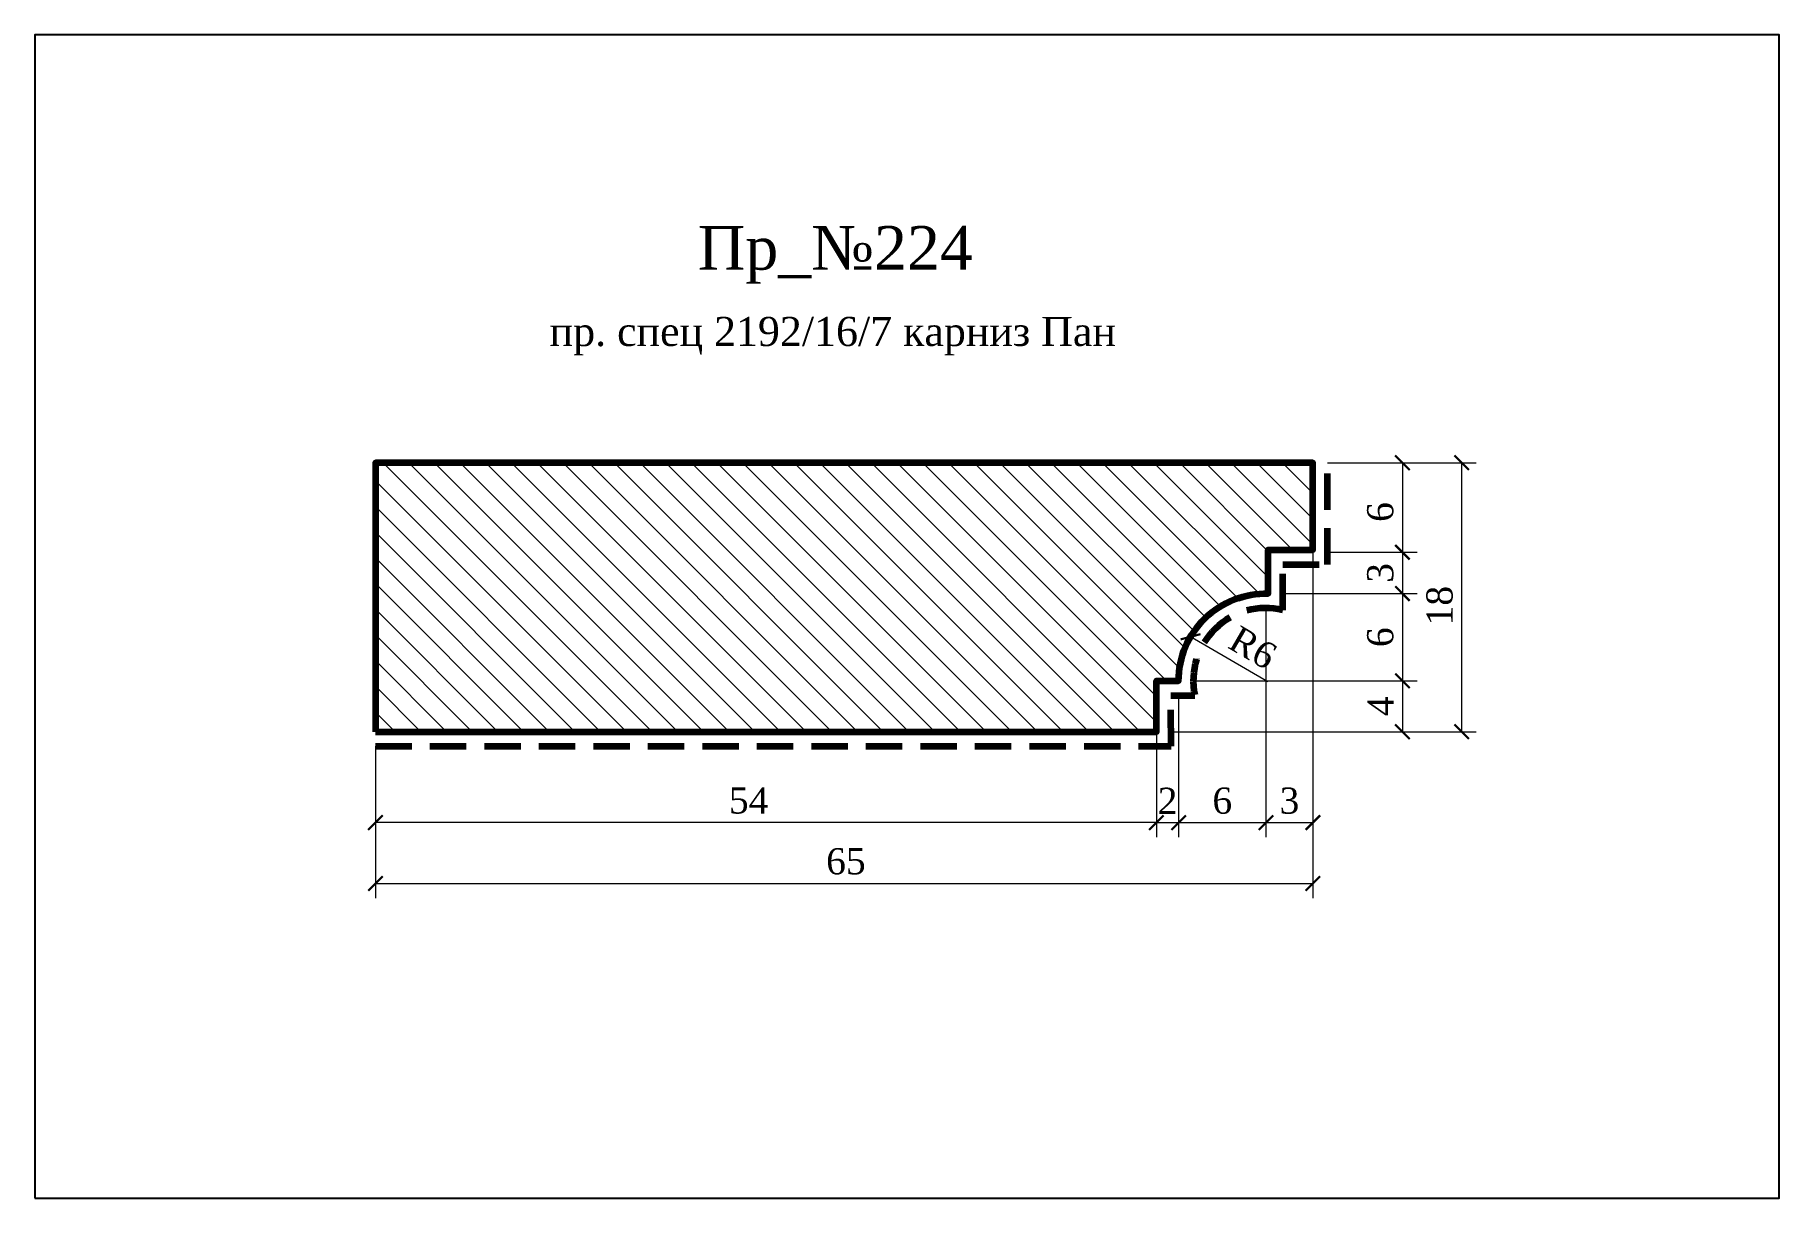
# Model space of a CAD drawing. Header units: millimetres. Extents: x 308934 to 309054, y -98125 to -98045.
import ezdxf

# ---------------------------------------------------------------- set-up
doc = ezdxf.new("R2010")
doc.units = ezdxf.units.MM
doc.header["$MEASUREMENT"] = 0
doc.linetypes.add('HIDDEN', pattern=[0.375, 0.25, -0.125])
doc.layers.add('Outside panel', color=7, linetype='Continuous', lineweight=18, true_color=0x7f5e57)
doc.layers.add('линия 15', color=7, linetype='Continuous', lineweight=15)
doc.layers.add('линия 50', color=1, linetype='Continuous', lineweight=140)
doc.styles.add('ELECT', font='times.ttf')
doc.styles.get("Standard").update_dxf_attribs({"font": 'times.ttf'})
doc.dimstyles.new('M_1', dxfattribs={"dimtxt": 1.8, "dimasz": 1, "dimexe": 1, "dimexo": 1, "dimgap": 0.6, "dimtad": 1, "dimdec": 0, "dimdsep": 46, "dimtxsty": 'Standard', "dimblk": 'ARCHTICK', "dimcen": -5, "dimclrd": 7, "dimclre": 7, "dimclrt": 7, "dimadec": 0, "dimazin": 0, "dimtfac": 1, "dimtdec": 0, "dimtmove": 0, "dimatfit": 3, "dimfxl": 1, "dimtolj": 1, "dimtzin": 0, "dimlwd": 5, "dimlwe": 5, "dimarcsym": 0})

# ---------------------------------------------------------------- blocks, each defined once
blk = doc.blocks.new('_ArchTick')
at = {"color": 0, "linetype": 'ByBlock', "const_width": 0.15}
blk.add_lwpolyline([(-0.5, -0.5), (0.5, 0.5)], dxfattribs=at)
blk = doc.blocks.new('*D11')
at = {"layer": 'Defpoints', "color": 0, "ltscale": 1000, "transparency": 16777216}
for p in [(309021.78, -98074.31), (308957.28, -98092.81), (309021.78, -98103.25)]:
    blk.add_point(p, dxfattribs=at)
at = {"layer": 'линия 15', "color": 7, "lineweight": 5, "ltscale": 1000, "transparency": 16777216}
for p, q in [((309021.78, -98075.31), (309021.78, -98104.25)), ((308957.28, -98093.81), (308957.28, -98104.25)), ((308957.28, -98103.25), (309021.78, -98103.25))]:
    blk.add_line(p, q, dxfattribs=at)
at = {"layer": 'линия 15', "color": 7, "lineweight": 5, "ltscale": 1000, "transparency": 16777216, "rotation": 180}
blk.add_blockref('_ArchTick', (308957.28, -98103.25), dxfattribs=at)
at = {"layer": 'линия 15', "color": 7, "lineweight": 5, "ltscale": 1000, "transparency": 16777216}
blk.add_blockref('_ArchTick', (309021.78, -98103.25), dxfattribs=at)
at = {"layer": 'линия 15', "color": 7, "ltscale": 1000, "transparency": 16777216, "insert": (308989.65, -98101.73), "char_height": 1.8, "attachment_point": 5}
blk.add_mtext('\\A1;65', dxfattribs=at)
blk = doc.blocks.new('*D10')
at = {"layer": 'Defpoints', "color": 0, "ltscale": 1000, "transparency": 16777216}
for p in [(309021.78, -98074.31), (309011.01, -98092.81), (309032.01, -98092.81)]:
    blk.add_point(p, dxfattribs=at)
at = {"layer": 'линия 15', "color": 7, "lineweight": 5, "ltscale": 1000, "transparency": 16777216}
for p, q in [((309022.78, -98074.31), (309033.01, -98074.31)), ((309032.01, -98074.31), (309032.01, -98092.81)), ((309012.01, -98092.81), (309033.01, -98092.81))]:
    blk.add_line(p, q, dxfattribs=at)
for p, rotation in [((309032.01, -98074.31), 90), ((309032.01, -98092.81), 270)]:
    blk.add_blockref('_ArchTick', p, dxfattribs=dict(at, rotation=rotation))
at = {"layer": 'линия 15', "color": 7, "ltscale": 1000, "transparency": 16777216, "insert": (309030.5, -98084.14), "char_height": 1.8, "attachment_point": 5, "rotation": 90}
blk.add_mtext('\\A1;18', dxfattribs=at)
blk = doc.blocks.new('*D9')
at = {"layer": 'Defpoints', "color": 0, "ltscale": 1000, "transparency": 16777216}
for p in [(309012.54, -98089.31), (309011.01, -98092.81), (309027.94, -98092.81)]:
    blk.add_point(p, dxfattribs=at)
at = {"layer": 'линия 15', "color": 7, "lineweight": 5, "ltscale": 1000, "transparency": 16777216}
for p, q in [((309013.54, -98089.31), (309028.94, -98089.31)), ((309027.94, -98089.31), (309027.94, -98092.81)), ((309012.01, -98092.81), (309028.94, -98092.81))]:
    blk.add_line(p, q, dxfattribs=at)
for p, rotation in [((309027.94, -98089.31), 90), ((309027.94, -98092.81), 270)]:
    blk.add_blockref('_ArchTick', p, dxfattribs=dict(at, rotation=rotation))
at = {"layer": 'линия 15', "color": 7, "ltscale": 1000, "transparency": 16777216, "insert": (309026.44, -98091.06), "char_height": 1.8, "attachment_point": 5, "rotation": 90}
blk.add_mtext('\\A1;4', dxfattribs=at)
blk = doc.blocks.new('*D8')
at = {"layer": 'Defpoints', "color": 0, "ltscale": 1000, "transparency": 16777216}
for p in [(309018.71, -98083.31), (309012.54, -98089.31), (309027.94, -98089.31)]:
    blk.add_point(p, dxfattribs=at)
at = {"layer": 'линия 15', "color": 7, "lineweight": 5, "ltscale": 1000, "transparency": 16777216}
for p, q in [((309019.71, -98083.31), (309028.94, -98083.31)), ((309027.94, -98083.31), (309027.94, -98089.31)), ((309013.54, -98089.31), (309028.94, -98089.31))]:
    blk.add_line(p, q, dxfattribs=at)
for p, rotation in [((309027.94, -98083.31), 90), ((309027.94, -98089.31), 270)]:
    blk.add_blockref('_ArchTick', p, dxfattribs=dict(at, rotation=rotation))
at = {"layer": 'линия 15', "color": 7, "ltscale": 1000, "transparency": 16777216, "insert": (309026.42, -98086.31), "char_height": 1.8, "attachment_point": 5, "rotation": 90}
blk.add_mtext('\\A1;6', dxfattribs=at)
blk = doc.blocks.new('*D7')
at = {"layer": 'Defpoints', "color": 0, "ltscale": 1000, "transparency": 16777216}
for p in [(309021.78, -98080.47), (309018.71, -98083.31), (309027.94, -98083.31)]:
    blk.add_point(p, dxfattribs=at)
at = {"layer": 'линия 15', "color": 7, "lineweight": 5, "ltscale": 1000, "transparency": 16777216}
for p, q in [((309022.78, -98080.47), (309028.94, -98080.47)), ((309027.94, -98080.47), (309027.94, -98083.31)), ((309019.71, -98083.31), (309028.94, -98083.31))]:
    blk.add_line(p, q, dxfattribs=at)
for p, rotation in [((309027.94, -98080.47), 90), ((309027.94, -98083.31), 270)]:
    blk.add_blockref('_ArchTick', p, dxfattribs=dict(at, rotation=rotation))
at = {"layer": 'линия 15', "color": 7, "ltscale": 1000, "transparency": 16777216, "insert": (309026.42, -98081.89), "char_height": 1.8, "attachment_point": 5, "rotation": 90}
blk.add_mtext('\\A1;3', dxfattribs=at)
blk = doc.blocks.new('*D6')
at = {"layer": 'Defpoints', "color": 0, "ltscale": 1000, "transparency": 16777216}
for p in [(309021.78, -98074.31), (309021.78, -98080.47), (309027.94, -98080.47)]:
    blk.add_point(p, dxfattribs=at)
at = {"layer": 'линия 15', "color": 7, "lineweight": 5, "ltscale": 1000, "transparency": 16777216}
for p, q in [((309022.78, -98074.31), (309028.94, -98074.31)), ((309027.94, -98074.31), (309027.94, -98080.47)), ((309022.78, -98080.47), (309028.94, -98080.47))]:
    blk.add_line(p, q, dxfattribs=at)
for p, rotation in [((309027.94, -98074.31), 90), ((309027.94, -98080.47), 270)]:
    blk.add_blockref('_ArchTick', p, dxfattribs=dict(at, rotation=rotation))
at = {"layer": 'линия 15', "color": 7, "ltscale": 1000, "transparency": 16777216, "insert": (309026.42, -98077.7), "char_height": 1.8, "attachment_point": 5, "rotation": 90}
blk.add_mtext('\\A1;6', dxfattribs=at)
blk = doc.blocks.new('*D5')
at = {"layer": 'Defpoints', "color": 0, "ltscale": 1000, "transparency": 16777216}
for p in [(309013.36, -98086.28), (309018.55, -98089.31)]:
    blk.add_point(p, dxfattribs=at)
at = {"layer": 'линия 15', "color": 7, "lineweight": 5, "ltscale": 1000, "transparency": 16777216}
blk.add_line((309018.68, -98089.38), (309013.36, -98086.28), dxfattribs=at)
at = {"layer": 'линия 15', "color": 7, "lineweight": 5, "ltscale": 1000, "transparency": 16777216, "rotation": 149.7719935084574}
blk.add_blockref('_ArchTick', (309013.36, -98086.28), dxfattribs=at)
at = {"layer": 'линия 15', "color": 7, "ltscale": 1000, "transparency": 16777216, "insert": (309017.65, -98087.03), "char_height": 1.8, "attachment_point": 5, "rotation": 329.772}
blk.add_mtext('\\A1;R6', dxfattribs=at)
blk = doc.blocks.new('*D2')
at = {"layer": 'Defpoints', "color": 0, "ltscale": 1000, "transparency": 16777216}
for p in [(309011.01, -98089.31), (309012.54, -98089.31), (309012.54, -98099.06)]:
    blk.add_point(p, dxfattribs=at)
at = {"layer": 'линия 15', "color": 7, "lineweight": 5, "ltscale": 1000, "transparency": 16777216}
for p, q in [((309011.01, -98090.31), (309011.01, -98100.06)), ((309012.54, -98090.31), (309012.54, -98100.06)), ((309011.01, -98099.06), (309012.54, -98099.06))]:
    blk.add_line(p, q, dxfattribs=at)
at = {"layer": 'линия 15', "color": 7, "lineweight": 5, "ltscale": 1000, "transparency": 16777216, "rotation": 180}
blk.add_blockref('_ArchTick', (309011.01, -98099.06), dxfattribs=at)
at = {"layer": 'линия 15', "color": 7, "lineweight": 5, "ltscale": 1000, "transparency": 16777216}
blk.add_blockref('_ArchTick', (309012.54, -98099.06), dxfattribs=at)
at = {"layer": 'линия 15', "color": 7, "ltscale": 1000, "transparency": 16777216, "insert": (309011.78, -98097.56), "char_height": 1.8, "attachment_point": 5}
blk.add_mtext('\\A1;2', dxfattribs=at)
blk = doc.blocks.new('*D1')
at = {"layer": 'Defpoints', "color": 0, "ltscale": 1000, "transparency": 16777216}
for p in [(308957.28, -98092.81), (309011.01, -98092.81), (308957.28, -98099.06)]:
    blk.add_point(p, dxfattribs=at)
at = {"layer": 'линия 15', "color": 7, "lineweight": 5, "ltscale": 1000, "transparency": 16777216}
for p, q in [((308957.28, -98093.81), (308957.28, -98100.06)), ((309011.01, -98093.81), (309011.01, -98100.06)), ((309011.01, -98099.06), (308957.28, -98099.06))]:
    blk.add_line(p, q, dxfattribs=at)
at = {"layer": 'линия 15', "color": 7, "lineweight": 5, "ltscale": 1000, "transparency": 16777216, "rotation": 180}
blk.add_blockref('_ArchTick', (308957.28, -98099.06), dxfattribs=at)
at = {"layer": 'линия 15', "color": 7, "lineweight": 5, "ltscale": 1000, "transparency": 16777216}
blk.add_blockref('_ArchTick', (309011.01, -98099.06), dxfattribs=at)
at = {"layer": 'линия 15', "color": 7, "ltscale": 1000, "transparency": 16777216, "insert": (308982.96, -98097.55), "char_height": 1.8, "attachment_point": 5}
blk.add_mtext('\\A1;54', dxfattribs=at)

msp = doc.modelspace()

# ---------------------------------------------------------------- hatches: boundary and pattern name
at = {"layer": 'Outside panel', "ltscale": 1000}
h = msp.add_hatch(dxfattribs=at)
h.set_pattern_fill('ANSI31', color=256, scale=10, angle=90)
h.set_pattern_definition([(135, (-31.8667, -2068.7304), (-0.8838834765, -0.8838834765), [])])
h.paths.add_polyline_path([(309021.78, -98074.31), (308957.28, -98074.31), (308957.28, -98092.81), (309011.01, -98092.81), (309011.01, -98089.31), (309012.54, -98089.31, -0.422031), (309018.71, -98083.31), (309018.71, -98080.31), (309021.78, -98080.31)])

# ---------------------------------------------------------------- linework, layer by layer
at = {"color": 6, "ltscale": 1000}
msp.add_lwpolyline([(308933.85, -98124.89), (309053.85, -98124.89), (309053.85, -98044.89), (308933.85, -98044.89)], close=True, dxfattribs=at)
at = {"layer": 'линия 50', "color": 1, "linetype": 'HIDDEN', "ltscale": 10, "true_color": 0xff0909}
msp.add_lwpolyline([(308957.28, -98093.81), (309012.02, -98093.81), (309012.01, -98090.31), (309013.65, -98090.31, -0.548271), (309019.71, -98084.44), (309019.71, -98081.31), (309022.78, -98081.31), (309022.78, -98074.31)], format="xyb", dxfattribs=at)
at = {"layer": 'линия 50', "color": 7}
msp.add_lwpolyline([(308957.28, -98092.81), (309011.01, -98092.81), (309011.01, -98089.31), (309012.54, -98089.31, -0.422031), (309018.71, -98083.31), (309018.71, -98080.31), (309021.78, -98080.31), (309021.78, -98074.31), (308957.28, -98074.31)], format="xyb", close=True, dxfattribs=at)

# ---------------------------------------------------------------- texts
at = {"color": 5, "ltscale": 1000, "style": 'ELECT'}
msp.add_text('Пр_№224', height=3, dxfattribs=at).set_placement((308979.46, -98061.03))
at = {"color": 7, "ltscale": 1000, "style": 'ELECT'}
msp.add_text('пр. спец 2192/16/7 карниз Пан', height=2, dxfattribs=at).set_placement((308969.27, -98066.28))

# ---------------------------------------------------------------- dimensions: what is measured, and where the dimension line sits
at = {"layer": 'линия 15', "color": 7, "ltscale": 1000}
for base, p1, p2, picture, middle in [((309021.7833, -98103.249), (308957.2829, -98092.8061), (309021.7833, -98074.3065), '*D11', (308989.6519, -98103.249)), ((309012.54, -98099.06), (309011.01, -98089.31), (309012.54, -98089.31), '*D2', (309011.78, -98099.06)), ((308957.28, -98099.06), (309011.01, -98092.81), (308957.28, -98092.81), '*D1', (308982.96, -98099.06))]:
    dim = msp.add_linear_dim(base=base, p1=p1, p2=p2, dimstyle='M_1', dxfattribs=at)
    dim.commit()
    dim.dimension.update_dxf_attribs({"geometry": picture, "text_midpoint": middle, "dimtype": 128})
for base, p1, p2, picture, middle in [((309032.0148, -98092.8061), (309021.7833, -98074.3065), (309011.014, -98092.8061), '*D10', (309032.0148, -98084.1407)), ((309027.94, -98080.47), (309021.78, -98074.31), (309021.78, -98080.47), '*D6', (309027.94, -98077.7))]:
    dim = msp.add_linear_dim(base=base, p1=p1, p2=p2, angle=90, dimstyle='M_1', dxfattribs=at)
    dim.commit()
    dim.dimension.update_dxf_attribs({"geometry": picture, "text_midpoint": middle, "dimtype": 128})
for base, p1, p2 in [((309021.78, -98099.06), (309018.55, -98083.3), (309021.78, -98080.47)), ((309018.55, -98099.06), (309012.54, -98089.31), (309018.55, -98083.3))]:
    msp.add_linear_dim(base=base, p1=p1, p2=p2, dimstyle='M_1', dxfattribs=at).render()
for base, p1, p2, picture, middle in [((309027.94, -98083.31), (309021.78, -98080.47), (309018.71, -98083.31), '*D7', (309026.42, -98081.89)), ((309027.94, -98089.31), (309018.71, -98083.31), (309012.54, -98089.31), '*D8', (309026.42, -98086.31)), ((309027.93777099, -98092.80606321), (309012.54450266, -98089.30606321), (309011.01400266, -98092.80606321), '*D9', (309026.43777099, -98091.05606321))]:
    dim = msp.add_linear_dim(base=base, p1=p1, p2=p2, angle=90, dimstyle='M_1', dxfattribs=at)
    dim.commit()
    dim.dimension.update_dxf_attribs({"geometry": picture, "text_midpoint": middle})
dim = msp.add_radius_dim(center=(309018.55, -98089.31), mpoint=(309013.36, -98086.28), dimstyle='M_1', dxfattribs=at)
dim.commit()
dim.dimension.update_dxf_attribs({"geometry": '*D5', "text_midpoint": (309016.88, -98088.34), "dimtype": 132})

doc.saveas('drawing.dxf')
